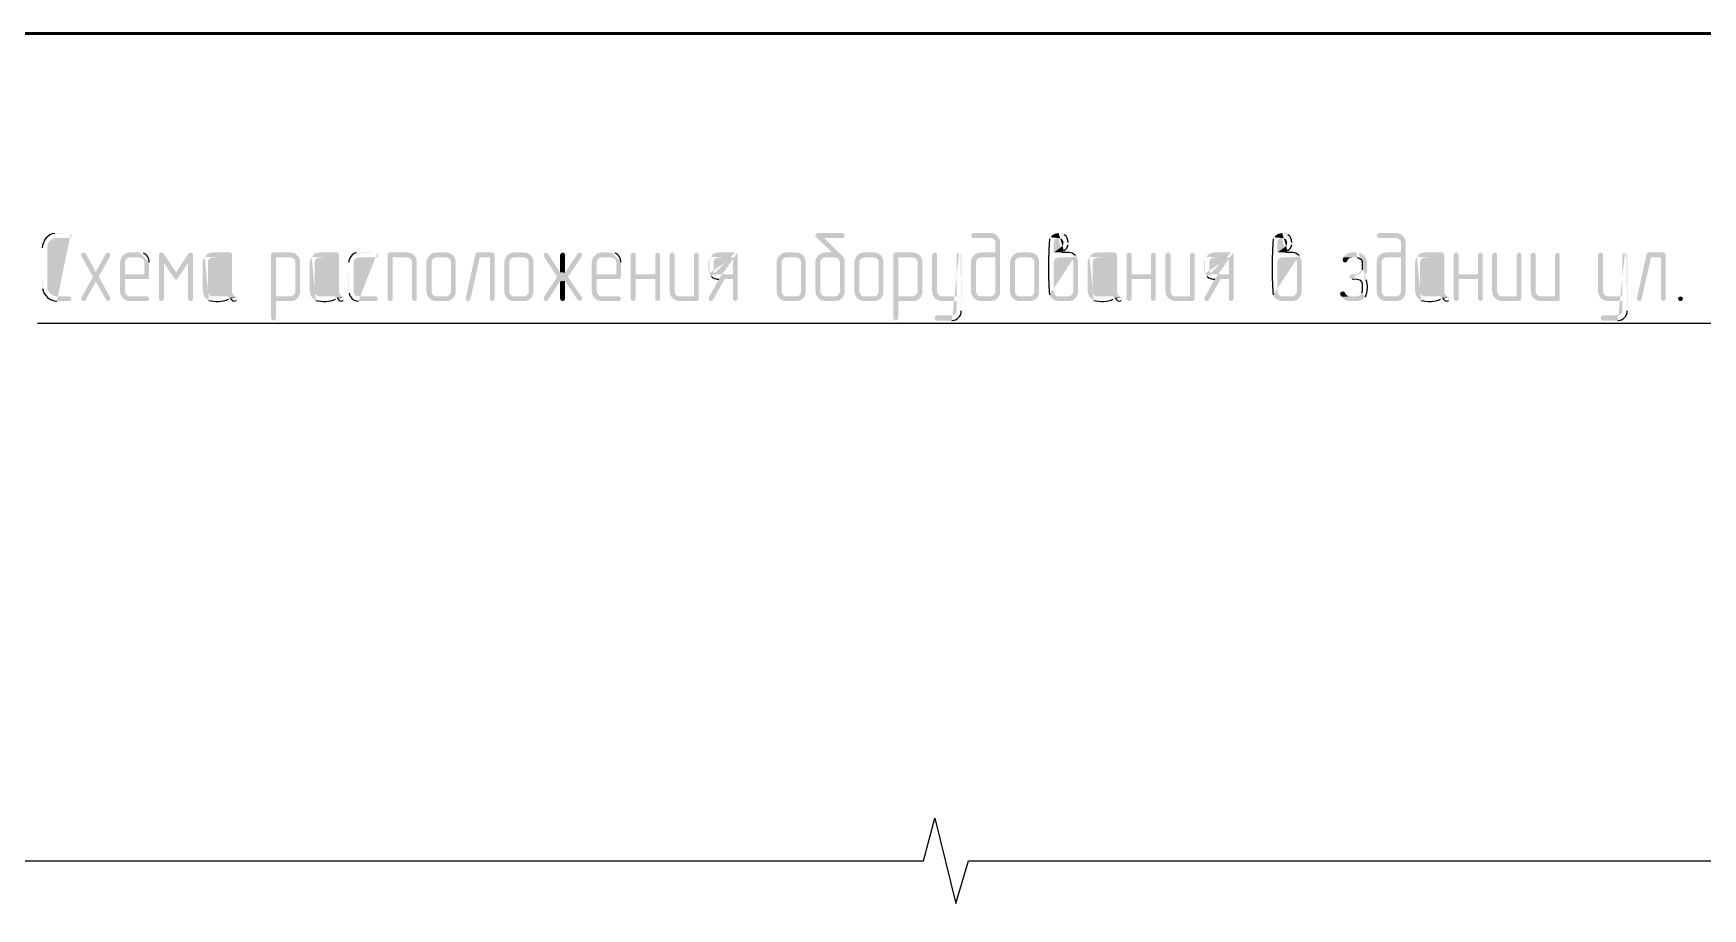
# Model space of a CAD drawing. Header units: millimetres. Extents: x -211 to 10565, y -2293 to 2244.
# Drawn here: x 4613.6 to 4711.6, y -132 to -80.6 of the extents above; entities that cross this region are included whole.
import ezdxf

# ---------------------------------------------------------------- set-up
doc = ezdxf.new("R2010")
doc.units = ezdxf.units.MM
doc.layers.add('PDF _Геометрия', color=7, linetype='Continuous')
doc.layers.add('PDF _Сплошная заливка', color=7, linetype='Continuous')

msp = doc.modelspace()

# ---------------------------------------------------------------- hatches: boundary and pattern name
at = {"layer": 'PDF _Сплошная заливка', "transparency": 33554559}
h = msp.add_hatch(color=256, dxfattribs=at)
h.paths.add_polyline_path([(4615.668, -92.313), (4614.948, -92.313), (4614.821, -92.334)], flags=0)
h.paths.add_polyline_path([(4614.08, -93.18), (4614.08, -95.466), (4614.102, -95.571)], flags=0)
h.paths.add_polyline_path([(4614.948, -96.312), (4615.668, -96.312), (4615.773, -96.27), (4615.794, -96.164), (4615.752, -96.079), (4615.668, -96.037), (4614.948, -96.037), (4614.842, -96.016), (4614.736, -95.995), (4614.631, -95.931), (4614.546, -95.868), (4614.483, -95.783), (4614.419, -95.677), (4614.377, -95.571), (4614.377, -93.053), (4614.419, -92.947), (4614.461, -92.863), (4614.546, -92.757), (4614.631, -92.694), (4614.736, -92.651), (4614.842, -92.609), (4615.668, -92.609), (4615.773, -92.567), (4615.794, -92.461), (4615.752, -92.355)], flags=0)
for points in [[(4661.099, -92.313), (4659.66, -92.313), (4659.554, -92.355), (4659.512, -92.44), (4659.512, -92.503), (4659.575, -92.567), (4660.485, -93.455), (4660.104, -93.455), (4659.977, -93.476), (4659.872, -93.498), (4659.766, -93.561), (4659.681, -93.625), (4659.618, -93.709), (4659.554, -93.815), (4659.512, -94.027), (4659.512, -95.741), (4659.554, -95.952), (4659.618, -96.058), (4660.104, -96.037), (4659.977, -96.016), (4659.893, -95.952), (4659.829, -95.846), (4659.808, -95.741), (4659.808, -94.027), (4659.829, -93.921), (4659.893, -93.836), (4659.977, -93.773), (4660.104, -93.752), (4660.655, -93.752), (4661.141, -93.73), (4661.078, -93.625), (4661.057, -93.625), (4660.02, -92.609), (4661.099, -92.609), (4661.205, -92.567), (4661.226, -92.461), (4661.184, -92.355)], [(4669.796, -92.313), (4668.801, -92.313), (4668.696, -92.376), (4668.653, -92.461), (4668.696, -92.567), (4668.801, -92.609), (4669.796, -92.609), (4669.923, -92.63), (4670.007, -92.694), (4670.071, -92.778), (4670.092, -92.884), (4670.092, -93.455), (4669.246, -93.455), (4669.119, -93.476), (4669.013, -93.498), (4668.907, -93.561), (4668.823, -93.625), (4668.759, -93.709), (4670.092, -93.752), (4670.092, -95.741), (4670.071, -95.846), (4670.007, -95.931), (4670.007, -95.952), (4669.902, -96.016), (4669.796, -96.037), (4669.246, -96.037), (4668.759, -96.058), (4668.823, -96.143), (4668.907, -96.206), (4669.013, -96.27), (4669.119, -96.291), (4669.246, -96.312), (4669.796, -96.312), (4669.923, -96.291), (4670.029, -96.27), (4670.134, -96.227), (4670.219, -96.143), (4670.283, -96.058), (4670.325, -95.973), (4670.367, -95.868), (4670.367, -92.778), (4670.325, -92.672), (4670.283, -92.588), (4670.198, -92.482), (4670.029, -92.355), (4669.923, -92.334)], [(4693.623, -92.313), (4692.628, -92.313), (4692.522, -92.376), (4692.48, -92.461), (4692.522, -92.567), (4692.628, -92.609), (4693.623, -92.609), (4693.749, -92.63), (4693.834, -92.694), (4693.898, -92.778), (4693.919, -92.884), (4693.919, -93.455), (4693.072, -93.455), (4692.945, -93.476), (4692.84, -93.498), (4692.734, -93.561), (4692.649, -93.625), (4692.586, -93.709), (4693.919, -93.752), (4693.919, -95.741), (4693.898, -95.846), (4693.834, -95.931), (4693.834, -95.952), (4693.728, -96.016), (4693.623, -96.037), (4693.072, -96.037), (4692.586, -96.058), (4692.649, -96.143), (4692.734, -96.206), (4692.84, -96.27), (4692.945, -96.291), (4693.072, -96.312), (4693.623, -96.312), (4693.749, -96.291), (4693.855, -96.27), (4693.961, -96.227), (4694.046, -96.143), (4694.109, -96.058), (4694.152, -95.973), (4694.194, -95.868), (4694.194, -92.778), (4694.152, -92.672), (4694.109, -92.588), (4694.025, -92.482), (4693.855, -92.355), (4693.749, -92.334)], [(4616.514, -93.455), (4616.408, -93.498), (4616.366, -93.582), (4616.387, -93.667), (4617.064, -94.894), (4617.233, -95.169), (4617.826, -96.227), (4617.847, -96.27), (4617.932, -96.312), (4618.037, -96.27), (4618.08, -96.185), (4618.08, -96.1), (4617.403, -94.873), (4617.233, -94.598), (4616.641, -93.519), (4616.62, -93.498)], [(4617.932, -93.455), (4617.868, -93.476), (4617.826, -93.519), (4617.233, -94.598), (4617.403, -94.873), (4618.08, -93.667), (4618.08, -93.603), (4618.037, -93.498)], [(4618.757, -93.709), (4618.672, -93.921), (4618.651, -94.027), (4618.651, -95.741), (4618.693, -95.952), (4618.757, -96.058), (4618.82, -96.143), (4618.905, -96.206), (4619.011, -96.27), (4619.117, -96.291), (4619.222, -96.312), (4620.238, -96.312), (4620.344, -96.27), (4620.365, -96.164), (4620.323, -96.079), (4620.238, -96.037), (4619.222, -96.037), (4619.117, -96.016), (4619.032, -95.952), (4618.969, -95.846), (4618.947, -95.741), (4618.947, -95.021), (4620.259, -95.021), (4620.344, -94.979), (4620.365, -94.894), (4618.947, -94.746), (4618.947, -94.027), (4618.969, -93.921), (4619.032, -93.836), (4619.117, -93.773), (4619.222, -93.752), (4619.794, -93.752)], [(4621.085, -93.455), (4620.979, -93.498), (4620.936, -93.603), (4621.233, -94.069), (4621.825, -94.958), (4621.952, -94.619), (4621.212, -93.519), (4621.148, -93.476)], [(4620.936, -93.603), (4620.936, -96.185), (4620.979, -96.27), (4621.085, -96.312), (4621.19, -96.27), (4621.233, -96.164), (4621.233, -94.069)], [(4622.799, -93.455), (4622.777, -93.455), (4622.672, -93.519), (4621.952, -94.619), (4621.825, -94.958), (4621.846, -95), (4621.952, -95.042), (4621.973, -95.042), (4622.058, -94.958), (4622.65, -94.069), (4622.947, -93.603), (4622.947, -93.582), (4622.883, -93.498)], [(4622.947, -93.603), (4622.65, -94.069), (4622.65, -96.185), (4622.693, -96.27), (4622.799, -96.312), (4622.904, -96.27), (4622.947, -96.164)], [(4625.105, -93.455), (4624.089, -93.455), (4623.878, -93.498), (4623.772, -93.561), (4623.687, -93.646), (4623.624, -93.709), (4624.957, -93.752), (4624.957, -95.741), (4624.936, -95.846), (4624.872, -95.952), (4624.788, -96.016), (4624.661, -96.037), (4624.089, -96.037), (4625.422, -96.037), (4625.359, -95.995), (4625.296, -95.931), (4625.253, -95.846), (4625.232, -95.741), (4625.232, -93.582), (4625.19, -93.498)], [(4628.681, -93.455), (4627.644, -93.455), (4627.56, -93.498), (4627.517, -93.603), (4627.517, -97.307), (4627.581, -97.412), (4627.665, -97.455), (4627.771, -97.412), (4627.814, -97.307), (4627.814, -96.312), (4628.787, -96.312), (4628.893, -96.27), (4628.977, -96.227), (4629.083, -96.143), (4629.147, -96.058), (4627.814, -96.037), (4627.814, -93.752), (4628.681, -93.752), (4629.147, -93.709), (4628.999, -93.561), (4628.893, -93.498), (4628.787, -93.476)], [(4629.147, -93.709), (4628.681, -93.752), (4628.787, -93.773), (4628.872, -93.836), (4628.935, -93.921), (4628.956, -94.027), (4628.956, -95.741), (4628.935, -95.846), (4628.872, -95.931), (4628.787, -95.995), (4628.681, -96.037), (4627.814, -96.037), (4629.147, -96.058), (4629.231, -95.846), (4629.231, -93.921), (4629.189, -93.815)], [(4631.39, -93.455), (4630.374, -93.455), (4630.162, -93.498), (4630.057, -93.561), (4629.972, -93.646), (4629.908, -93.709), (4631.242, -93.752), (4631.242, -95.741), (4631.22, -95.846), (4631.157, -95.952), (4631.072, -96.016), (4630.945, -96.037), (4630.374, -96.037), (4631.707, -96.037), (4631.644, -95.995), (4631.58, -95.931), (4631.538, -95.846), (4631.517, -95.741), (4631.517, -93.582), (4631.474, -93.498)], [(4635.516, -93.455), (4634.5, -93.455), (4634.416, -93.498), (4634.373, -93.603), (4634.373, -96.185), (4634.416, -96.27), (4634.521, -96.312), (4634.627, -96.27), (4634.67, -96.164), (4634.67, -93.752), (4635.516, -93.752), (4636.003, -93.709), (4635.939, -93.625), (4635.855, -93.561), (4635.749, -93.498), (4635.643, -93.476)], [(4636.003, -93.709), (4635.516, -93.752), (4635.643, -93.773), (4635.728, -93.836), (4635.791, -93.921), (4635.812, -94.027), (4635.812, -96.185), (4635.855, -96.27), (4635.96, -96.312), (4636.045, -96.27), (4636.066, -96.27), (4636.087, -96.164), (4636.087, -93.921), (4636.045, -93.815)], [(4636.764, -93.709), (4636.68, -93.921), (4636.659, -94.027), (4636.659, -95.741), (4636.701, -95.952), (4636.764, -96.058), (4637.23, -96.037), (4637.124, -96.016), (4637.04, -95.952), (4636.976, -95.846), (4636.955, -95.741), (4636.955, -94.027), (4636.976, -93.921), (4637.04, -93.836), (4637.124, -93.773), (4637.23, -93.752), (4637.801, -93.752)], [(4637.801, -93.455), (4637.23, -93.455), (4637.018, -93.498), (4636.913, -93.561), (4636.764, -93.709), (4637.801, -93.752), (4637.928, -93.773), (4638.013, -93.836), (4638.076, -93.921), (4638.098, -94.027), (4638.098, -95.741), (4638.076, -95.846), (4638.013, -95.952), (4637.928, -96.016), (4637.801, -96.037), (4637.23, -96.037), (4636.764, -96.058), (4636.828, -96.143), (4636.913, -96.206), (4637.018, -96.27), (4637.124, -96.291), (4637.23, -96.312), (4637.928, -96.312), (4638.034, -96.27), (4638.119, -96.227), (4638.225, -96.143), (4638.288, -96.058), (4638.33, -95.973), (4638.373, -95.868), (4638.373, -93.921), (4638.288, -93.709), (4638.225, -93.625), (4638.14, -93.561), (4638.034, -93.498), (4637.928, -93.476)], [(4640.531, -93.455), (4639.663, -93.455), (4639.579, -93.476), (4639.536, -93.561), (4638.965, -96.143), (4638.944, -96.164), (4639.007, -96.27), (4639.092, -96.312), (4639.177, -96.291), (4639.24, -96.206), (4639.79, -93.752), (4640.383, -93.752), (4640.658, -93.603), (4640.658, -93.582), (4640.616, -93.498)], [(4640.658, -93.603), (4640.383, -93.752), (4640.383, -96.185), (4640.425, -96.27), (4640.531, -96.312), (4640.616, -96.27), (4640.637, -96.27), (4640.658, -96.164)], [(4641.335, -93.709), (4641.25, -93.921), (4641.229, -94.027), (4641.229, -95.741), (4641.272, -95.952), (4641.335, -96.058), (4641.801, -96.037), (4641.695, -96.016), (4641.61, -95.952), (4641.547, -95.846), (4641.526, -95.741), (4641.526, -94.027), (4641.547, -93.921), (4641.61, -93.836), (4641.695, -93.773), (4641.801, -93.752), (4642.372, -93.752)], [(4642.372, -93.455), (4641.801, -93.455), (4641.589, -93.498), (4641.483, -93.561), (4641.399, -93.646), (4641.335, -93.709), (4642.372, -93.752), (4642.499, -93.773), (4642.584, -93.836), (4642.647, -93.921), (4642.668, -94.027), (4642.668, -95.741), (4642.647, -95.846), (4642.584, -95.952), (4642.499, -96.016), (4642.372, -96.037), (4641.801, -96.037), (4641.335, -96.058), (4641.399, -96.143), (4641.483, -96.206), (4641.589, -96.27), (4641.695, -96.291), (4641.801, -96.312), (4642.499, -96.312), (4642.605, -96.27), (4642.689, -96.227), (4642.795, -96.143), (4642.859, -96.058), (4642.901, -95.973), (4642.943, -95.868), (4642.943, -93.921), (4642.859, -93.709), (4642.795, -93.625), (4642.711, -93.561), (4642.605, -93.498), (4642.499, -93.476)], [(4643.684, -93.455), (4643.663, -93.455), (4643.578, -93.519), (4643.536, -93.603), (4643.536, -93.646), (4643.557, -93.688), (4644.34, -94.894), (4644.805, -94.64), (4644.509, -94.619), (4643.79, -93.519), (4643.769, -93.498)], [(4645.652, -93.455), (4645.588, -93.476), (4645.546, -93.519), (4644.805, -94.64), (4644.34, -94.894), (4644.805, -95.127), (4645.546, -96.248), (4645.567, -96.27), (4645.652, -96.312), (4645.758, -96.27), (4645.8, -96.164), (4645.8, -96.143), (4645.779, -96.079), (4644.975, -94.894), (4645.779, -93.688), (4645.8, -93.603), (4645.758, -93.498)], [(4644.657, -93.455), (4644.551, -93.519), (4644.509, -93.603), (4644.509, -94.619), (4644.805, -94.64), (4644.805, -93.603), (4644.763, -93.498)], [(4646.477, -93.709), (4646.392, -93.921), (4646.371, -94.027), (4646.371, -95.741), (4646.414, -95.952), (4646.477, -96.058), (4646.541, -96.143), (4646.625, -96.206), (4646.731, -96.27), (4646.837, -96.291), (4646.943, -96.312), (4647.958, -96.312), (4648.064, -96.27), (4648.085, -96.164), (4648.043, -96.079), (4647.958, -96.037), (4646.943, -96.037), (4646.837, -96.016), (4646.752, -95.952), (4646.689, -95.846), (4646.668, -95.741), (4646.668, -95.021), (4647.979, -95.021), (4648.064, -94.979), (4648.085, -94.894), (4646.668, -94.746), (4646.668, -94.027), (4646.689, -93.921), (4646.752, -93.836), (4646.837, -93.773), (4646.943, -93.752), (4647.514, -93.752)], [(4648.805, -93.455), (4648.699, -93.519), (4648.657, -93.603), (4648.657, -96.185), (4648.699, -96.27), (4648.805, -96.312), (4648.911, -96.27), (4648.953, -96.164), (4648.953, -95.021), (4650.096, -95.021), (4648.953, -94.746), (4648.953, -93.603), (4648.911, -93.498)], [(4650.244, -93.455), (4650.138, -93.519), (4650.096, -93.603), (4650.096, -94.746), (4648.953, -94.746), (4650.096, -95.021), (4650.096, -96.185), (4650.138, -96.27), (4650.244, -96.312), (4650.328, -96.27), (4650.349, -96.27), (4650.371, -96.164), (4650.371, -93.603), (4650.328, -93.498)], [(4651.09, -93.455), (4650.984, -93.519), (4650.942, -93.603), (4650.942, -95.741), (4650.984, -95.952), (4651.048, -96.058), (4651.513, -96.037), (4651.407, -96.016), (4651.323, -95.952), (4651.259, -95.846), (4651.238, -95.741), (4651.238, -93.603), (4651.196, -93.498)], [(4652.529, -93.455), (4652.423, -93.519), (4652.381, -93.603), (4652.381, -96.037), (4651.513, -96.037), (4651.048, -96.058), (4651.111, -96.143), (4651.196, -96.206), (4651.302, -96.27), (4651.407, -96.291), (4651.513, -96.312), (4652.55, -96.312), (4652.635, -96.27), (4652.656, -96.164), (4652.656, -93.603), (4652.614, -93.498)], [(4657.332, -93.709), (4657.248, -93.921), (4657.227, -94.027), (4657.227, -95.741), (4657.269, -95.952), (4657.332, -96.058), (4657.798, -96.037), (4657.692, -96.016), (4657.607, -95.952), (4657.544, -95.846), (4657.523, -95.741), (4657.523, -94.027), (4657.544, -93.921), (4657.607, -93.836), (4657.692, -93.773), (4657.798, -93.752), (4658.369, -93.752)], [(4658.369, -93.455), (4657.798, -93.455), (4657.586, -93.498), (4657.481, -93.561), (4657.332, -93.709), (4658.369, -93.752), (4658.496, -93.773), (4658.581, -93.836), (4658.644, -93.921), (4658.666, -94.027), (4658.666, -95.741), (4658.644, -95.846), (4658.581, -95.952), (4658.496, -96.016), (4658.369, -96.037), (4657.798, -96.037), (4657.332, -96.058), (4657.396, -96.143), (4657.481, -96.206), (4657.586, -96.27), (4657.692, -96.291), (4657.798, -96.312), (4658.496, -96.312), (4658.602, -96.27), (4658.687, -96.227), (4658.792, -96.143), (4658.856, -96.058), (4658.898, -95.973), (4658.941, -95.868), (4658.941, -93.921), (4658.856, -93.709), (4658.792, -93.625), (4658.708, -93.561), (4658.602, -93.498), (4658.496, -93.476)], [(4661.141, -93.73), (4660.655, -93.752), (4660.782, -93.773), (4660.866, -93.836), (4660.93, -93.921), (4660.951, -94.027), (4660.951, -95.741), (4660.93, -95.846), (4660.866, -95.931), (4660.866, -95.952), (4660.76, -96.016), (4660.655, -96.037), (4660.104, -96.037), (4659.618, -96.058), (4659.681, -96.143), (4659.766, -96.206), (4659.872, -96.27), (4659.977, -96.291), (4660.104, -96.312), (4660.655, -96.312), (4660.782, -96.291), (4660.887, -96.27), (4660.993, -96.227), (4661.078, -96.143), (4661.141, -96.058), (4661.184, -95.973), (4661.226, -95.846), (4661.226, -93.942), (4661.205, -93.815)], [(4661.903, -93.709), (4661.818, -93.921), (4661.797, -94.027), (4661.797, -95.741), (4661.84, -95.952), (4661.903, -96.058), (4662.369, -96.037), (4662.263, -96.016), (4662.178, -95.952), (4662.115, -95.846), (4662.093, -95.741), (4662.093, -94.027), (4662.115, -93.921), (4662.178, -93.836), (4662.263, -93.773), (4662.369, -93.752), (4662.94, -93.752)], [(4662.94, -93.455), (4662.369, -93.455), (4662.157, -93.498), (4662.051, -93.561), (4661.967, -93.646), (4661.903, -93.709), (4662.94, -93.752), (4663.067, -93.773), (4663.152, -93.836), (4663.215, -93.921), (4663.236, -94.027), (4663.236, -95.741), (4663.215, -95.846), (4663.152, -95.952), (4663.067, -96.016), (4662.94, -96.037), (4662.369, -96.037), (4661.903, -96.058), (4661.967, -96.143), (4662.051, -96.206), (4662.157, -96.27), (4662.263, -96.291), (4662.369, -96.312), (4663.067, -96.312), (4663.173, -96.27), (4663.257, -96.227), (4663.363, -96.143), (4663.427, -96.058), (4663.469, -95.973), (4663.511, -95.868), (4663.511, -93.921), (4663.427, -93.709), (4663.363, -93.625), (4663.278, -93.561), (4663.173, -93.498), (4663.067, -93.476)], [(4665.246, -93.455), (4664.21, -93.455), (4664.125, -93.498), (4664.083, -93.603), (4664.083, -97.307), (4664.146, -97.412), (4664.231, -97.455), (4664.336, -97.412), (4664.379, -97.307), (4664.379, -96.312), (4665.352, -96.312), (4665.458, -96.27), (4665.543, -96.227), (4665.648, -96.143), (4665.712, -96.058), (4664.379, -96.037), (4664.379, -93.752), (4665.246, -93.752), (4665.712, -93.709), (4665.627, -93.625), (4665.564, -93.561), (4665.458, -93.498), (4665.352, -93.476)], [(4665.712, -93.709), (4665.246, -93.752), (4665.352, -93.773), (4665.437, -93.836), (4665.5, -93.921), (4665.521, -94.027), (4665.521, -95.741), (4665.5, -95.846), (4665.437, -95.931), (4665.352, -95.995), (4665.246, -96.037), (4664.379, -96.037), (4665.712, -96.058), (4665.797, -95.846), (4665.797, -93.921), (4665.754, -93.815)], [(4666.516, -93.455), (4666.41, -93.519), (4666.368, -93.603), (4666.368, -95.741), (4666.41, -95.952), (4666.474, -96.058), (4666.96, -96.037), (4666.855, -96.016), (4666.749, -95.952), (4666.685, -95.846), (4666.664, -95.741), (4666.664, -93.603), (4666.622, -93.498)], [(4668.759, -93.709), (4668.696, -93.815), (4668.653, -94.027), (4668.653, -95.741), (4668.696, -95.952), (4668.759, -96.058), (4669.246, -96.037), (4669.119, -96.016), (4669.034, -95.952), (4668.971, -95.846), (4668.949, -95.741), (4668.949, -94.027), (4668.971, -93.921), (4669.034, -93.836), (4669.119, -93.773), (4669.246, -93.752), (4670.092, -93.752)], [(4671.044, -93.709), (4670.96, -93.921), (4670.939, -94.027), (4670.939, -95.741), (4670.981, -95.952), (4671.044, -96.058), (4671.51, -96.037), (4671.404, -96.016), (4671.319, -95.952), (4671.256, -95.846), (4671.235, -95.741), (4671.235, -94.027), (4671.256, -93.921), (4671.319, -93.836), (4671.404, -93.773), (4671.51, -93.752), (4672.081, -93.752)], [(4672.081, -93.455), (4671.51, -93.455), (4671.298, -93.498), (4671.192, -93.561), (4671.044, -93.709), (4672.081, -93.752), (4672.208, -93.773), (4672.293, -93.836), (4672.356, -93.921), (4672.377, -94.027), (4672.377, -95.741), (4672.356, -95.846), (4672.293, -95.952), (4672.208, -96.016), (4672.081, -96.037), (4671.51, -96.037), (4671.044, -96.058), (4671.108, -96.143), (4671.192, -96.206), (4671.298, -96.27), (4671.404, -96.291), (4671.51, -96.312), (4672.208, -96.312), (4672.314, -96.27), (4672.399, -96.227), (4672.504, -96.143), (4672.568, -96.058), (4672.61, -95.973), (4672.653, -95.868), (4672.653, -93.921), (4672.568, -93.709), (4672.504, -93.625), (4672.42, -93.561), (4672.314, -93.498), (4672.208, -93.476)], [(4674.853, -93.709), (4674.367, -93.752), (4674.493, -93.773), (4674.578, -93.836), (4674.642, -93.921), (4674.663, -94.027), (4674.663, -95.741), (4674.642, -95.846), (4674.578, -95.931), (4674.578, -95.952), (4674.472, -96.016), (4674.367, -96.037), (4673.816, -96.037), (4673.33, -96.058), (4673.393, -96.143), (4673.478, -96.206), (4673.584, -96.27), (4673.689, -96.291), (4673.816, -96.312), (4674.367, -96.312), (4674.493, -96.291), (4674.599, -96.27), (4674.705, -96.227), (4674.79, -96.143), (4674.853, -96.058), (4674.896, -95.973), (4674.938, -95.868), (4674.938, -93.921), (4674.896, -93.815)], [(4677.096, -93.455), (4676.081, -93.455), (4675.869, -93.498), (4675.763, -93.561), (4675.678, -93.646), (4675.615, -93.709), (4676.948, -93.752), (4676.948, -95.741), (4676.927, -95.846), (4676.863, -95.952), (4676.779, -96.016), (4676.652, -96.037), (4676.081, -96.037), (4677.414, -96.037), (4677.35, -95.995), (4677.287, -95.931), (4677.244, -95.846), (4677.223, -95.741), (4677.223, -93.582), (4677.181, -93.498)], [(4677.943, -93.455), (4677.837, -93.519), (4677.795, -93.603), (4677.795, -96.185), (4677.837, -96.27), (4677.943, -96.312), (4678.048, -96.27), (4678.091, -96.164), (4678.091, -95.021), (4679.233, -95.021), (4678.091, -94.746), (4678.091, -93.603), (4678.048, -93.498)], [(4679.382, -93.455), (4679.276, -93.519), (4679.233, -93.603), (4679.233, -94.746), (4678.091, -94.746), (4679.233, -95.021), (4679.233, -96.185), (4679.276, -96.27), (4679.382, -96.312), (4679.466, -96.27), (4679.487, -96.27), (4679.509, -96.164), (4679.509, -93.603), (4679.466, -93.498)], [(4680.228, -93.455), (4680.122, -93.519), (4680.08, -93.603), (4680.08, -95.741), (4680.122, -95.952), (4680.186, -96.058), (4680.651, -96.037), (4680.545, -96.016), (4680.461, -95.952), (4680.397, -95.846), (4680.376, -95.741), (4680.376, -93.603), (4680.334, -93.498)], [(4681.667, -93.455), (4681.561, -93.519), (4681.519, -93.603), (4681.519, -96.037), (4680.651, -96.037), (4680.186, -96.058), (4680.249, -96.143), (4680.334, -96.206), (4680.44, -96.27), (4680.545, -96.291), (4680.651, -96.312), (4681.688, -96.312), (4681.773, -96.27), (4681.794, -96.164), (4681.794, -93.603), (4681.752, -93.498)], [(4687.994, -93.709), (4687.507, -93.752), (4687.634, -93.773), (4687.719, -93.836), (4687.782, -93.921), (4687.803, -94.027), (4687.803, -95.741), (4687.782, -95.846), (4687.719, -95.931), (4687.719, -95.952), (4687.613, -96.016), (4687.507, -96.037), (4686.957, -96.037), (4686.47, -96.058), (4686.534, -96.143), (4686.618, -96.206), (4686.724, -96.27), (4686.83, -96.291), (4686.957, -96.312), (4687.507, -96.312), (4687.634, -96.291), (4687.74, -96.27), (4687.846, -96.227), (4687.93, -96.143), (4687.994, -96.058), (4688.036, -95.973), (4688.078, -95.868), (4688.078, -93.921), (4688.036, -93.815)], [(4690.533, -93.752), (4690.491, -93.857), (4690.491, -93.9), (4690.533, -94.005), (4690.639, -94.048), (4690.702, -94.027), (4690.766, -93.942), (4690.787, -93.879), (4690.872, -93.794), (4690.914, -93.773), (4691.041, -93.752), (4691.316, -93.752)], [(4692.586, -93.709), (4692.522, -93.815), (4692.48, -94.027), (4692.48, -95.741), (4692.522, -95.952), (4692.586, -96.058), (4693.072, -96.037), (4692.945, -96.016), (4692.861, -95.952), (4692.797, -95.846), (4692.776, -95.741), (4692.776, -94.027), (4692.797, -93.921), (4692.861, -93.836), (4692.945, -93.773), (4693.072, -93.752), (4693.919, -93.752)], [(4696.331, -93.455), (4695.315, -93.455), (4695.104, -93.498), (4694.998, -93.561), (4694.85, -93.709), (4696.183, -93.752), (4696.183, -95.741), (4696.162, -95.846), (4696.098, -95.952), (4696.014, -96.016), (4695.887, -96.037), (4695.315, -96.037), (4696.648, -96.037), (4696.585, -95.995), (4696.522, -95.931), (4696.479, -95.846), (4696.458, -95.741), (4696.458, -93.582), (4696.416, -93.498)], [(4697.156, -93.455), (4697.051, -93.519), (4697.008, -93.603), (4697.008, -96.185), (4697.051, -96.27), (4697.156, -96.312), (4697.262, -96.27), (4697.304, -96.164), (4697.304, -95.021), (4698.447, -95.021), (4697.304, -94.746), (4697.304, -93.603), (4697.262, -93.498)], [(4698.595, -93.455), (4698.489, -93.519), (4698.447, -93.603), (4698.447, -94.746), (4697.304, -94.746), (4698.447, -95.021), (4698.447, -96.185), (4698.489, -96.27), (4698.595, -96.312), (4698.68, -96.27), (4698.701, -96.27), (4698.722, -96.164), (4698.722, -93.603), (4698.68, -93.498)], [(4699.42, -93.455), (4699.315, -93.519), (4699.272, -93.603), (4699.272, -95.741), (4699.315, -95.952), (4699.378, -96.058), (4699.844, -96.037), (4699.738, -96.016), (4699.653, -95.952), (4699.59, -95.846), (4699.569, -95.741), (4699.569, -93.603), (4699.526, -93.498)], [(4700.859, -93.455), (4700.754, -93.519), (4700.711, -93.603), (4700.711, -96.037), (4699.844, -96.037), (4699.378, -96.058), (4699.442, -96.143), (4699.526, -96.206), (4699.632, -96.27), (4699.738, -96.291), (4699.844, -96.312), (4700.881, -96.312), (4700.965, -96.27), (4700.986, -96.164), (4700.986, -93.603), (4700.944, -93.498)], [(4701.685, -93.455), (4701.579, -93.519), (4701.537, -93.603), (4701.537, -95.741), (4701.579, -95.952), (4701.642, -96.058), (4702.108, -96.037), (4702.002, -96.016), (4701.917, -95.952), (4701.854, -95.846), (4701.833, -95.741), (4701.833, -93.603), (4701.79, -93.498)], [(4703.124, -93.455), (4703.018, -93.519), (4702.975, -93.603), (4702.975, -96.037), (4702.108, -96.037), (4701.642, -96.058), (4701.706, -96.143), (4701.79, -96.206), (4701.896, -96.27), (4702.002, -96.291), (4702.108, -96.312), (4703.145, -96.312), (4703.229, -96.27), (4703.251, -96.164), (4703.251, -93.603), (4703.208, -93.498)], [(4705.642, -93.455), (4705.536, -93.519), (4705.494, -93.603), (4705.494, -95.741), (4705.536, -95.952), (4705.599, -96.058), (4706.086, -96.037), (4705.98, -96.016), (4705.874, -95.952), (4705.811, -95.846), (4705.79, -95.741), (4705.79, -93.603), (4705.747, -93.498)], [(4709.345, -93.455), (4708.477, -93.455), (4708.392, -93.476), (4708.35, -93.561), (4707.779, -96.143), (4707.758, -96.164), (4707.821, -96.27), (4707.906, -96.312), (4707.99, -96.291), (4708.054, -96.206), (4708.604, -93.752), (4709.197, -93.752), (4709.472, -93.603), (4709.472, -93.582), (4709.429, -93.498)], [(4709.472, -93.603), (4709.197, -93.752), (4709.197, -96.185), (4709.239, -96.27), (4709.345, -96.312), (4709.429, -96.27), (4709.451, -96.27), (4709.472, -96.164)], [(4617.064, -94.894), (4616.387, -96.1), (4616.366, -96.164), (4616.408, -96.27), (4616.514, -96.312), (4616.599, -96.291), (4616.641, -96.227), (4617.233, -95.169)], [(4644.34, -94.894), (4643.557, -96.079), (4643.536, -96.164), (4643.578, -96.27), (4643.684, -96.312), (4643.747, -96.291), (4643.79, -96.248), (4644.509, -95.148), (4644.805, -95.127)], [(4644.805, -95.127), (4644.509, -95.148), (4644.509, -96.185), (4644.551, -96.27), (4644.657, -96.312), (4644.763, -96.27), (4644.805, -96.164)], [(4653.841, -95.021), (4653.248, -96.1), (4653.227, -96.164), (4653.27, -96.27), (4653.375, -96.312), (4653.46, -96.291), (4653.502, -96.227), (4654.179, -95.021), (4654.666, -95.021)], [(4682.979, -95.021), (4682.386, -96.1), (4682.365, -96.164), (4682.407, -96.27), (4682.513, -96.312), (4682.598, -96.291), (4682.64, -96.227), (4683.317, -95.021), (4683.804, -95.021)], [(4690.491, -95.741), (4690.385, -95.783), (4690.343, -95.868), (4690.343, -95.91), (4690.364, -95.952), (4690.427, -96.058), (4690.893, -96.037), (4690.829, -96.016), (4690.724, -95.973), (4690.681, -95.91), (4690.618, -95.825), (4690.575, -95.762)], [(4710.339, -96.037), (4710.445, -96.079), (4710.487, -96.164), (4710.445, -96.27), (4710.36, -96.312), (4710.339, -96.312), (4710.233, -96.27), (4710.191, -96.164), (4710.233, -96.079)]]:
    msp.add_hatch(color=256, dxfattribs=at).paths.add_polyline_path(points)
h = msp.add_hatch(color=256, dxfattribs=at)
h.paths.add_polyline_path([(4673.33, -92.567), (4673.266, -92.651)], flags=0)
h.paths.add_polyline_path([(4673.266, -95.952), (4673.33, -96.058), (4673.816, -96.037), (4673.689, -96.016), (4673.605, -95.952), (4673.541, -95.846), (4673.52, -95.741), (4673.52, -94.027), (4673.541, -93.921), (4673.605, -93.836), (4673.689, -93.773), (4673.816, -93.752), (4674.367, -93.752), (4674.853, -93.709), (4674.79, -93.625)], flags=0)
h.paths.add_polyline_path([(4673.986, -93.455), (4673.52, -93.455), (4673.52, -92.884), (4673.541, -92.757), (4673.605, -92.672), (4673.689, -92.63), (4673.795, -92.609)], flags=0)
h = msp.add_hatch(color=256, dxfattribs=at)
h.paths.add_polyline_path([(4673.795, -92.313), (4673.711, -92.334), (4673.605, -92.355), (4673.499, -92.397), (4673.414, -92.461), (4673.393, -92.482), (4673.33, -92.567), (4673.795, -92.609), (4673.901, -92.63), (4674.007, -92.672), (4674.07, -92.778), (4674.091, -92.884), (4674.07, -92.99), (4674.028, -93.074), (4673.986, -93.096), (4673.901, -93.18), (4673.816, -93.244), (4673.732, -93.307), (4673.52, -93.455), (4673.986, -93.455), (4674.113, -93.35)], flags=0)
h.paths.add_polyline_path([(4674.367, -92.99), (4674.367, -92.863)], flags=0)
h.paths.add_polyline_path([(4674.134, -92.418), (4674.028, -92.355), (4673.922, -92.334)], flags=0)
h = msp.add_hatch(color=256, dxfattribs=at)
h.paths.add_polyline_path([(4686.47, -92.567), (4686.407, -92.651)], flags=0)
h.paths.add_polyline_path([(4686.407, -95.952), (4686.47, -96.058), (4686.957, -96.037), (4686.83, -96.016), (4686.745, -95.952), (4686.682, -95.846), (4686.661, -95.741), (4686.661, -94.027), (4686.682, -93.921), (4686.745, -93.836), (4686.83, -93.773), (4686.957, -93.752), (4687.507, -93.752), (4687.994, -93.709), (4687.93, -93.625)], flags=0)
h.paths.add_polyline_path([(4687.126, -93.455), (4686.661, -93.455), (4686.661, -92.884), (4686.682, -92.757), (4686.745, -92.672), (4686.83, -92.63), (4686.936, -92.609)], flags=0)
h = msp.add_hatch(color=256, dxfattribs=at)
h.paths.add_polyline_path([(4686.936, -92.313), (4686.851, -92.334), (4686.745, -92.355), (4686.64, -92.397), (4686.555, -92.461), (4686.534, -92.482), (4686.47, -92.567), (4686.936, -92.609), (4687.042, -92.63), (4687.147, -92.672), (4687.211, -92.778), (4687.232, -92.884), (4687.211, -92.99), (4687.169, -93.074), (4687.126, -93.096), (4687.042, -93.18), (4686.957, -93.244), (4686.872, -93.307), (4686.661, -93.455), (4687.126, -93.455), (4687.253, -93.35)], flags=0)
h.paths.add_polyline_path([(4687.507, -92.99), (4687.507, -92.863)], flags=0)
h.paths.add_polyline_path([(4687.274, -92.418), (4687.169, -92.355), (4687.063, -92.334)], flags=0)
h = msp.add_hatch(color=256, dxfattribs=at)
h.paths.add_polyline_path([(4619.794, -93.455), (4619.222, -93.455), (4619.117, -93.476), (4619.011, -93.498), (4618.905, -93.561), (4618.82, -93.646), (4618.757, -93.709), (4619.794, -93.752), (4619.921, -93.773), (4620.005, -93.836), (4620.069, -93.921), (4620.09, -94.027), (4620.09, -94.746), (4618.947, -94.746), (4620.365, -94.894), (4620.365, -94.027)], flags=0)
h.paths.add_polyline_path([(4620.027, -93.498), (4619.921, -93.476)], flags=0)
h = msp.add_hatch(color=256, dxfattribs=at)
h.paths.add_polyline_path([(4623.624, -93.709), (4623.539, -93.921), (4623.518, -94.027), (4623.518, -95.741), (4623.56, -95.952), (4623.624, -96.058), (4623.687, -96.143), (4623.772, -96.206), (4623.878, -96.27)], flags=0)
h.paths.add_polyline_path([(4625.02, -96.206), (4625.105, -96.122), (4625.528, -96.1), (4625.422, -96.037), (4624.089, -96.037), (4623.984, -96.016), (4623.899, -95.952), (4623.835, -95.846), (4623.814, -95.741), (4623.814, -94.027), (4623.835, -93.921), (4623.899, -93.836), (4623.984, -93.773), (4624.089, -93.752), (4624.957, -93.752)], flags=0)
h = msp.add_hatch(color=256, dxfattribs=at)
h.paths.add_polyline_path([(4629.908, -93.709), (4629.824, -93.921), (4629.803, -94.027), (4629.803, -95.741), (4629.845, -95.952), (4629.908, -96.058), (4629.972, -96.143), (4630.057, -96.206), (4630.162, -96.27)], flags=0)
h.paths.add_polyline_path([(4631.305, -96.206), (4631.39, -96.122), (4631.813, -96.1), (4631.707, -96.037), (4630.374, -96.037), (4630.268, -96.016), (4630.184, -95.952), (4630.12, -95.846), (4630.099, -95.741), (4630.099, -94.027), (4630.12, -93.921), (4630.184, -93.836), (4630.268, -93.773), (4630.374, -93.752), (4631.242, -93.752)], flags=0)
h = msp.add_hatch(color=256, dxfattribs=at)
h.paths.add_polyline_path([(4633.675, -93.455), (4632.659, -93.455), (4632.554, -93.476)], flags=0)
h.paths.add_polyline_path([(4632.088, -94.027), (4632.088, -95.741), (4632.109, -95.846)], flags=0)
h.paths.add_polyline_path([(4632.659, -96.312), (4633.675, -96.312), (4633.781, -96.27), (4633.802, -96.164), (4633.76, -96.079), (4633.675, -96.037), (4632.659, -96.037), (4632.554, -96.016), (4632.469, -95.952), (4632.405, -95.846), (4632.384, -95.741), (4632.384, -94.027), (4632.405, -93.921), (4632.469, -93.836), (4632.554, -93.773), (4632.659, -93.752), (4633.675, -93.752), (4633.781, -93.709), (4633.802, -93.603), (4633.76, -93.498)], flags=0)
h = msp.add_hatch(color=256, dxfattribs=at)
h.paths.add_polyline_path([(4647.514, -93.455), (4646.943, -93.455), (4646.731, -93.498), (4646.625, -93.561), (4646.477, -93.709), (4647.514, -93.752), (4647.641, -93.773), (4647.726, -93.836), (4647.789, -93.921), (4647.81, -94.027), (4647.81, -94.746), (4646.668, -94.746), (4648.085, -94.894), (4648.085, -94.027)], flags=0)
h.paths.add_polyline_path([(4647.747, -93.498), (4647.641, -93.476)], flags=0)
h = msp.add_hatch(color=256, dxfattribs=at)
h.paths.add_polyline_path([(4653.333, -93.709), (4653.27, -93.815)], flags=0)
h.paths.add_polyline_path([(4653.27, -93.815, 0.123781), (4653.27, -94.683)], flags=0)
h.paths.add_polyline_path([(4653.27, -94.683), (4653.333, -94.767), (4653.799, -94.746), (4653.693, -94.725), (4653.608, -94.661), (4653.545, -94.577), (4653.524, -94.45), (4653.524, -94.027), (4653.545, -93.921), (4653.608, -93.836), (4653.693, -93.773), (4653.799, -93.752), (4654.666, -93.752)], flags=0)
h = msp.add_hatch(color=256, dxfattribs=at)
h.paths.add_polyline_path([(4654.793, -93.455), (4653.799, -93.455), (4653.587, -93.498), (4653.481, -93.561), (4653.333, -93.709), (4654.666, -93.752), (4654.666, -94.746), (4653.799, -94.746), (4653.333, -94.767), (4653.397, -94.873)], flags=0)
h.paths.add_polyline_path([(4653.841, -95.021), (4654.666, -95.021), (4654.666, -96.185), (4654.709, -96.27), (4654.793, -96.312), (4654.899, -96.27), (4654.941, -96.164), (4654.941, -93.582), (4654.899, -93.498)], flags=0)
h = msp.add_hatch(color=256, dxfattribs=at)
h.paths.add_polyline_path([(4667.955, -93.455), (4667.849, -93.519), (4667.807, -93.603), (4667.807, -96.037), (4666.96, -96.037), (4666.474, -96.058), (4666.537, -96.143), (4666.622, -96.206), (4666.728, -96.27), (4666.833, -96.291), (4666.96, -96.312), (4667.807, -96.312), (4667.807, -96.883), (4667.786, -96.989), (4667.722, -97.074), (4667.638, -97.137), (4667.532, -97.158), (4666.664, -97.158), (4666.558, -97.201), (4666.516, -97.307), (4666.558, -97.412), (4666.664, -97.455), (4667.532, -97.455)], flags=0)
h.paths.add_polyline_path([(4668.082, -96.883), (4668.082, -93.603), (4668.04, -93.498)], flags=0)
h = msp.add_hatch(color=256, dxfattribs=at)
h.paths.add_polyline_path([(4675.615, -93.709), (4675.53, -93.921), (4675.509, -94.027), (4675.509, -95.741), (4675.552, -95.952), (4675.615, -96.058), (4675.678, -96.143), (4675.763, -96.206), (4675.869, -96.27)], flags=0)
h.paths.add_polyline_path([(4677.012, -96.206), (4677.096, -96.122), (4677.519, -96.1), (4677.414, -96.037), (4676.081, -96.037), (4675.975, -96.016), (4675.89, -95.952), (4675.827, -95.846), (4675.805, -95.741), (4675.805, -94.027), (4675.827, -93.921), (4675.89, -93.836), (4675.975, -93.773), (4676.081, -93.752), (4676.948, -93.752)], flags=0)
h = msp.add_hatch(color=256, dxfattribs=at)
h.paths.add_polyline_path([(4682.471, -93.709), (4682.407, -93.815)], flags=0)
h.paths.add_polyline_path([(4682.407, -93.815, 0.123781), (4682.407, -94.683)], flags=0)
h.paths.add_polyline_path([(4682.407, -94.683), (4682.471, -94.767), (4682.937, -94.746), (4682.831, -94.725), (4682.746, -94.661), (4682.683, -94.577), (4682.661, -94.45), (4682.661, -94.027), (4682.683, -93.921), (4682.746, -93.836), (4682.831, -93.773), (4682.937, -93.752), (4683.804, -93.752)], flags=0)
h = msp.add_hatch(color=256, dxfattribs=at)
h.paths.add_polyline_path([(4683.931, -93.455), (4682.937, -93.455), (4682.725, -93.498), (4682.619, -93.561), (4682.471, -93.709), (4683.804, -93.752), (4683.804, -94.746), (4682.937, -94.746), (4682.471, -94.767), (4682.534, -94.873)], flags=0)
h.paths.add_polyline_path([(4682.979, -95.021), (4683.804, -95.021), (4683.804, -96.185), (4683.846, -96.27), (4683.931, -96.312), (4684.037, -96.27), (4684.079, -96.164), (4684.079, -93.582), (4684.037, -93.498)], flags=0)
h = msp.add_hatch(color=256, dxfattribs=at)
h.paths.add_polyline_path([(4691.316, -93.455), (4691.02, -93.455), (4690.914, -93.476), (4690.702, -93.561), (4690.702, -93.582), (4690.618, -93.646), (4690.533, -93.752), (4691.337, -93.752)], flags=0)
h.paths.add_polyline_path([(4691.633, -94.471), (4691.612, -94.577), (4691.549, -94.661), (4691.528, -94.661), (4691.422, -94.725), (4691.316, -94.746), (4691.02, -94.746), (4690.935, -94.788), (4690.893, -94.894), (4690.935, -94.979), (4690.935, -95), (4691.041, -95.021)], flags=0)
h.paths.add_polyline_path([(4691.612, -95.846), (4691.549, -95.952), (4691.528, -95.952), (4691.422, -96.016), (4691.316, -96.037), (4690.893, -96.037), (4690.427, -96.058), (4690.491, -96.143), (4690.575, -96.206), (4690.681, -96.27), (4690.787, -96.291), (4690.893, -96.312), (4691.316, -96.312), (4691.422, -96.291), (4691.549, -96.27), (4691.655, -96.206), (4691.739, -96.143), (4691.824, -96.058)], flags=0)
h.paths.add_polyline_path([(4691.866, -95.064), (4691.803, -94.979), (4691.718, -94.894), (4691.824, -94.788), (4691.866, -94.704), (4691.887, -94.683), (4691.909, -94.577), (4691.93, -94.45), (4691.93, -94.027), (4691.909, -93.921), (4691.824, -93.709), (4691.739, -93.625), (4691.633, -93.561), (4691.549, -93.498), (4691.443, -93.476)], flags=0)
h = msp.add_hatch(color=256, dxfattribs=at)
h.paths.add_polyline_path([(4694.85, -93.709), (4694.765, -93.921), (4694.744, -94.027), (4694.744, -95.741), (4694.786, -95.952), (4694.85, -96.058), (4694.913, -96.143), (4694.998, -96.206), (4695.104, -96.27)], flags=0)
h.paths.add_polyline_path([(4696.246, -96.206), (4696.331, -96.122), (4696.754, -96.1), (4696.648, -96.037), (4695.315, -96.037), (4695.21, -96.016), (4695.125, -95.952), (4695.061, -95.846), (4695.04, -95.741), (4695.04, -94.027), (4695.061, -93.921), (4695.125, -93.836), (4695.21, -93.773), (4695.315, -93.752), (4696.183, -93.752)], flags=0)
h = msp.add_hatch(color=256, dxfattribs=at)
h.paths.add_polyline_path([(4707.081, -93.455), (4706.975, -93.519), (4706.932, -93.603), (4706.932, -96.037), (4706.086, -96.037), (4705.599, -96.058), (4705.663, -96.143), (4705.747, -96.206), (4705.853, -96.27), (4705.959, -96.291), (4706.086, -96.312), (4706.932, -96.312), (4706.932, -96.883), (4706.911, -96.989), (4706.848, -97.074), (4706.763, -97.137), (4706.657, -97.158), (4705.79, -97.158), (4705.684, -97.201), (4705.642, -97.307), (4705.684, -97.412), (4705.79, -97.455), (4706.657, -97.455)], flags=0)
h.paths.add_polyline_path([(4707.208, -96.883), (4707.208, -93.603), (4707.165, -93.498)], flags=0)
h = msp.add_hatch(color=256, dxfattribs=at)
h.paths.add_polyline_path([(4625.528, -96.1), (4625.105, -96.122), (4625.147, -96.164)], flags=0)
h.paths.add_polyline_path([(4625.486, -96.27), (4625.507, -96.27), (4625.528, -96.164)], flags=0)
h = msp.add_hatch(color=256, dxfattribs=at)
h.paths.add_polyline_path([(4631.813, -96.1), (4631.39, -96.122), (4631.432, -96.164)], flags=0)
h.paths.add_polyline_path([(4631.771, -96.27), (4631.792, -96.27), (4631.813, -96.164)], flags=0)
h = msp.add_hatch(color=256, dxfattribs=at)
h.paths.add_polyline_path([(4677.519, -96.1), (4677.096, -96.122), (4677.139, -96.164)], flags=0)
h.paths.add_polyline_path([(4677.477, -96.27), (4677.498, -96.27), (4677.519, -96.164)], flags=0)
h = msp.add_hatch(color=256, dxfattribs=at)
h.paths.add_polyline_path([(4696.754, -96.1), (4696.331, -96.122), (4696.373, -96.164)], flags=0)
h.paths.add_polyline_path([(4696.712, -96.27), (4696.733, -96.27), (4696.754, -96.164)], flags=0)

# ---------------------------------------------------------------- linework, layer by layer
at = {"layer": 'PDF _Геометрия', "lineweight": 50}
msp.add_lwpolyline([(4484.748, -367.504), (4484.748, -80.59), (4879.813, -80.59), (4879.813, -367.504)], close=True, dxfattribs=at)
at = {"layer": 'PDF _Геометрия', "lineweight": 25}
for points in [[(4613.805, -97.603), (4709.916, -97.603), (4719.057, -97.603), (4745.614, -97.603), (4759.029, -97.603)], [(4528.825, -203.807), (4830.763, -203.807), (4830.763, -275.731), (4668.442, -275.731), (4667.764, -278.228), (4666.537, -273.234), (4665.797, -275.731), (4528.825, -275.731), (4528.825, -203.426), (4526.328, -202.685), (4531.343, -201.458), (4528.825, -200.781), (4528.825, -129.195), (4665.86, -129.195), (4666.537, -126.677), (4667.764, -131.692), (4668.505, -129.195), (4830.763, -129.195), (4830.763, -201.162), (4833.281, -201.86), (4828.287, -203.066), (4830.763, -203.807)]]:
    msp.add_lwpolyline(points, dxfattribs=at)
for points in [[(4614.821, -92.334), (4614.397, -92.37), (4614.105, -92.773), (4614.08, -93.18)], [(4673.266, -92.651), (4673.191, -93.171), (4673.178, -95.652), (4673.266, -95.952)], [(4674.113, -93.35), (4674.261, -93.259), (4674.32, -93.153), (4674.367, -92.99)], [(4674.367, -92.863), (4674.351, -92.668), (4674.302, -92.53), (4674.134, -92.418)], [(4686.407, -92.651), (4686.331, -93.171), (4686.318, -95.652), (4686.407, -95.952)], [(4687.253, -93.35), (4687.401, -93.259), (4687.461, -93.153), (4687.507, -92.99)], [(4687.507, -92.863), (4687.491, -92.668), (4687.443, -92.53), (4687.274, -92.418)], [(4620.365, -94.027), (4620.376, -93.804), (4620.235, -93.582), (4620.027, -93.498)], [(4632.554, -93.476), (4632.282, -93.504), (4632.121, -93.78), (4632.088, -94.027)], [(4648.085, -94.027), (4648.097, -93.804), (4647.956, -93.582), (4647.747, -93.498)], [(4674.79, -93.625), (4674.479, -93.396), (4674.406, -93.472), (4673.986, -93.455)], [(4687.93, -93.625), (4687.619, -93.396), (4687.546, -93.472), (4687.126, -93.455)], [(4691.337, -93.752), (4691.756, -93.803), (4691.607, -94.149), (4691.633, -94.471)], [(4653.397, -94.873), (4653.505, -94.967), (4653.694, -95.045), (4653.841, -95.021)], [(4682.534, -94.873), (4682.643, -94.967), (4682.832, -95.045), (4682.979, -95.021)], [(4691.041, -95.021), (4691.685, -94.961), (4691.686, -95.21), (4691.612, -95.846)], [(4691.824, -96.058), (4691.974, -95.773), (4691.989, -95.353), (4691.866, -95.064)], [(4614.102, -95.571), (4614.136, -95.966), (4614.573, -96.338), (4614.948, -96.312)], [(4632.109, -95.846), (4632.144, -96.119), (4632.391, -96.295), (4632.659, -96.312)], [(4623.878, -96.27), (4624.234, -96.354), (4624.682, -96.378), (4625.02, -96.206)], [(4625.147, -96.164), (4625.249, -96.265), (4625.329, -96.383), (4625.486, -96.27)], [(4630.162, -96.27), (4630.519, -96.354), (4630.967, -96.378), (4631.305, -96.206)], [(4631.432, -96.164), (4631.534, -96.265), (4631.613, -96.383), (4631.771, -96.27)], [(4667.532, -97.455), (4667.829, -97.441), (4668.103, -97.194), (4668.082, -96.883)], [(4675.869, -96.27), (4676.225, -96.354), (4676.673, -96.378), (4677.012, -96.206)], [(4677.139, -96.164), (4677.24, -96.265), (4677.32, -96.383), (4677.477, -96.27)], [(4695.104, -96.27), (4695.46, -96.354), (4695.908, -96.378), (4696.246, -96.206)], [(4696.373, -96.164), (4696.475, -96.265), (4696.555, -96.383), (4696.712, -96.27)], [(4706.657, -97.455), (4706.955, -97.441), (4707.229, -97.194), (4707.208, -96.883)]]:
    msp.add_open_spline(points, degree=3, dxfattribs=at)

doc.saveas('drawing.dxf')
